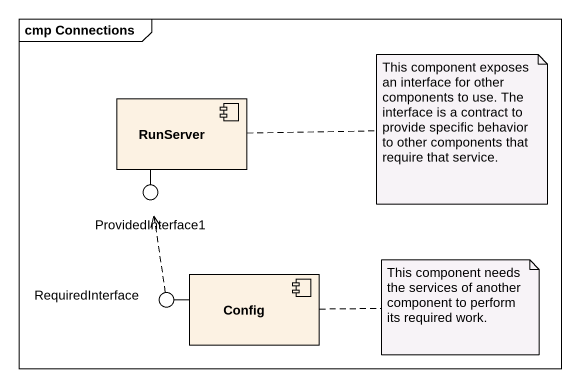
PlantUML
@startuml
mainframe cmp Connections
component RunServer
() ProvidedInterface1
component Config
() RequiredInterface
RunServer -- ProvidedInterface1
Config -left- RequiredInterface
RequiredInterface .up.> ProvidedInterface1
note right of RunServer : This component exposes an interface for other components to use. The interface is a contract to provide specific behavior to other components that require that service.
note right of Config : This component needs the services of another component to perform its required work.
@enduml
